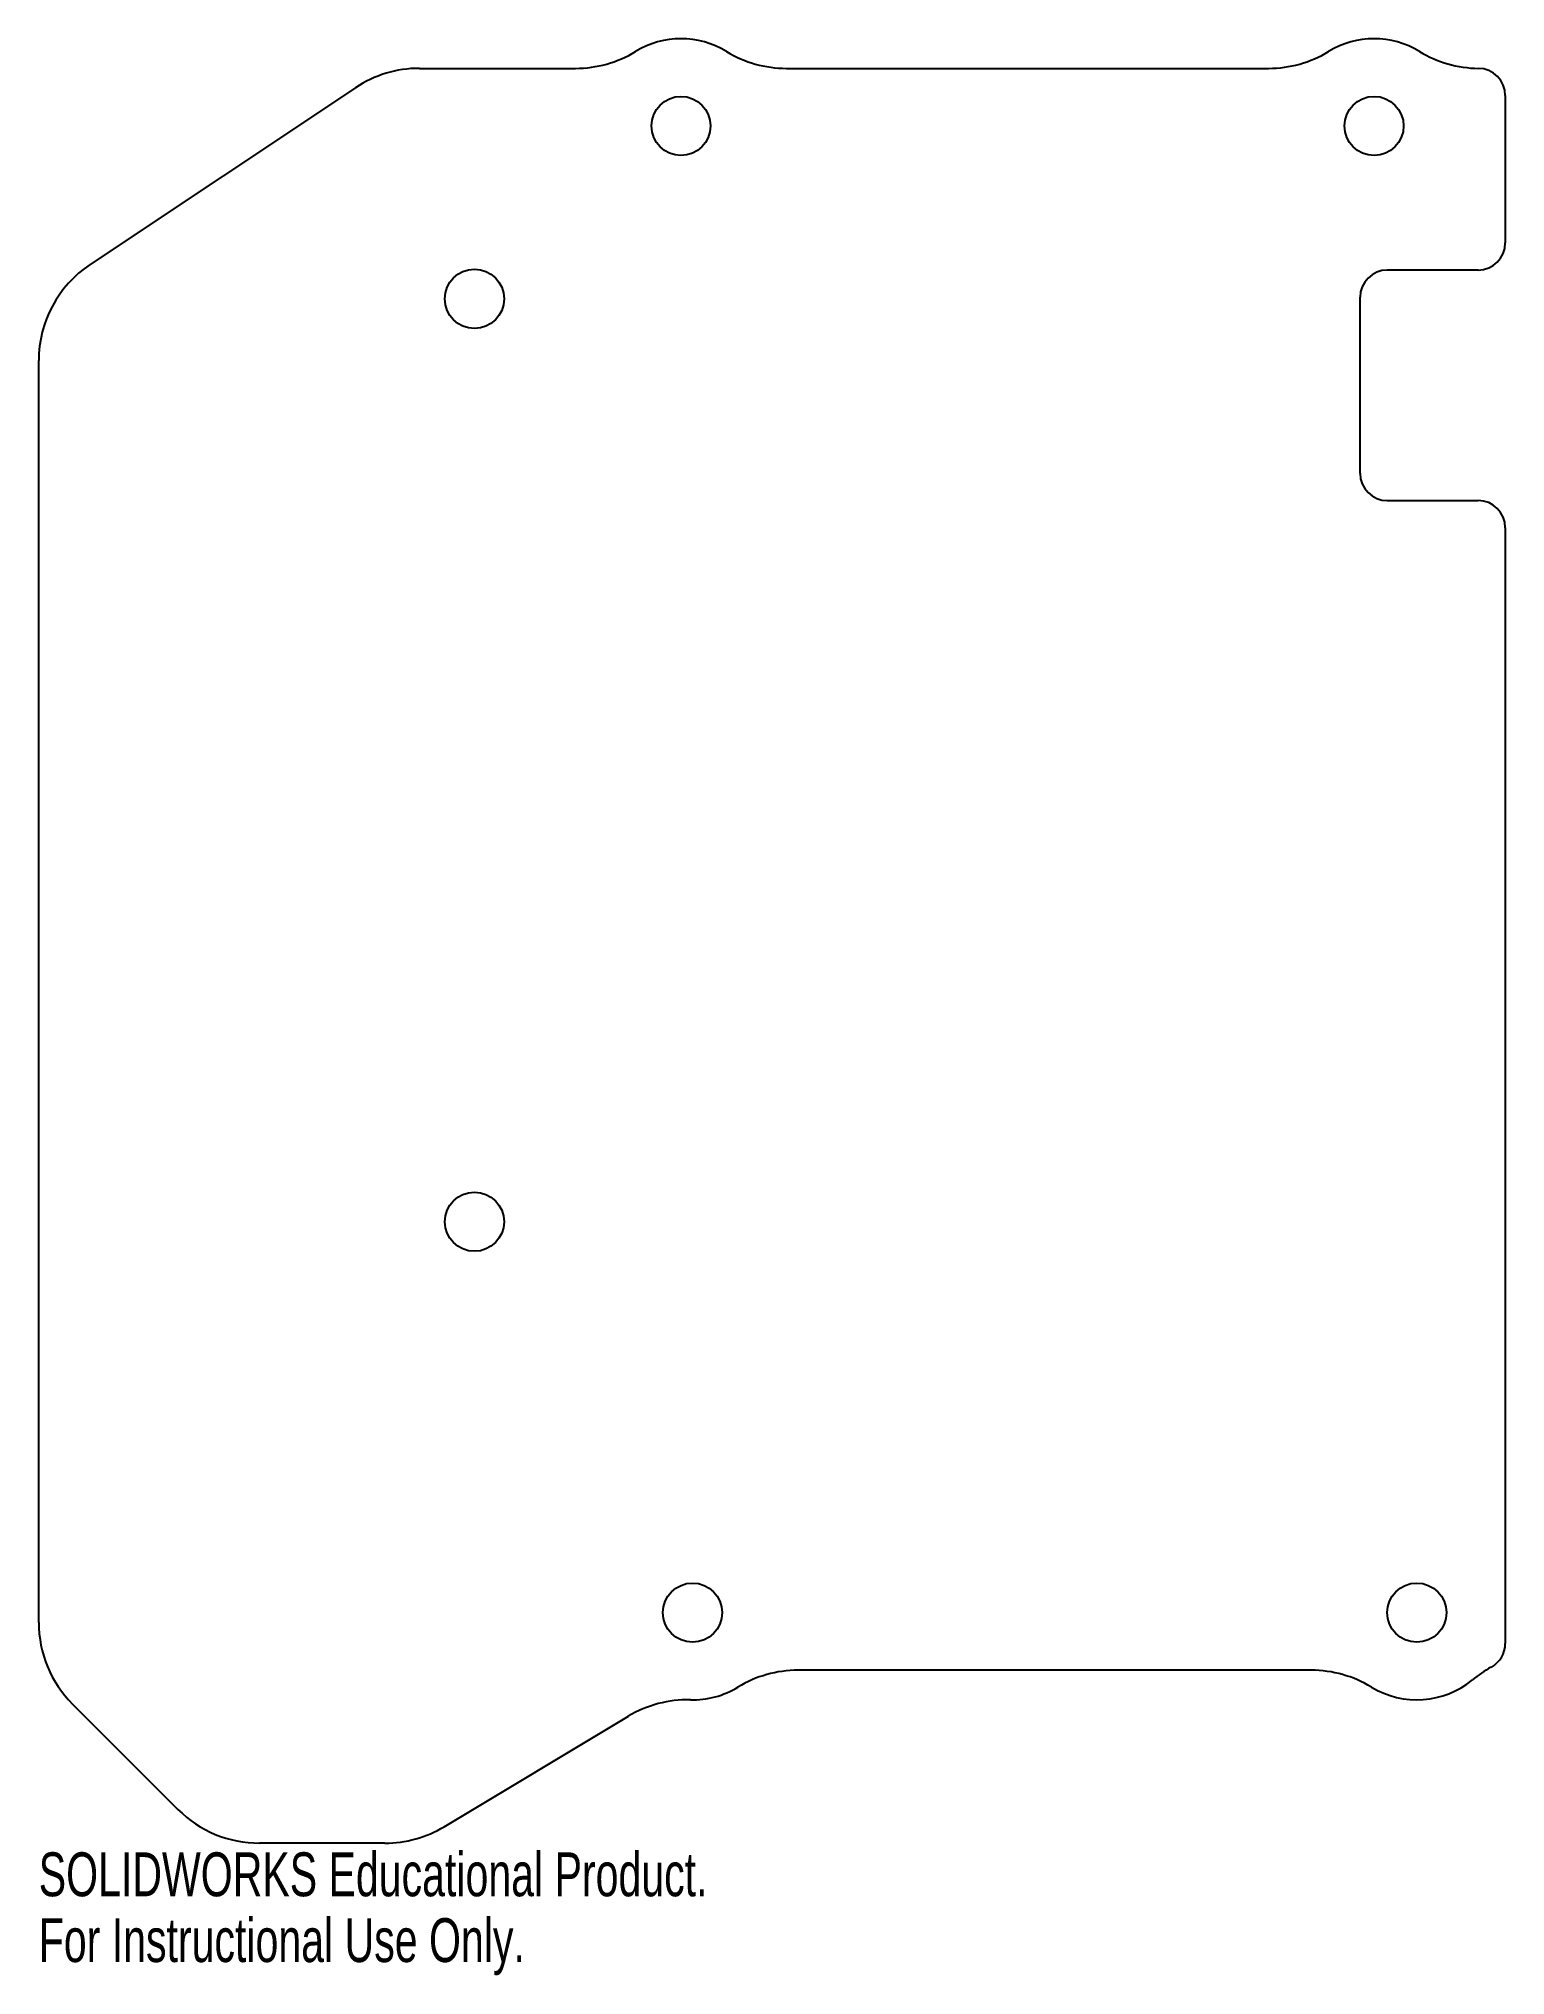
# Model space of a CAD drawing. Header units: millimetres. Extents: x -210 to -48, y -197 to 16.
import ezdxf

# ---------------------------------------------------------------- set-up
doc = ezdxf.new("R2010")
doc.units = ezdxf.units.MM
doc.styles.add('SLDTEXTSTYLE0', font='TXT', dxfattribs={"width": 0.7})

msp = doc.modelspace()

# ---------------------------------------------------------------- linework, layer by layer
at = {"color": 7, "linetype": 'Continuous', "lineweight": 25}
for p, q in [((-167.99, 12.7), (-150.78, 12.7)), ((-127.55, 12.7), (-74.43, 12.7)), ((-175.03, 10.57), (-204.28, -8.93)), ((-48.35, 9.7), (-48.35, -6.53)), ((-51.35, -9.53), (-61.35, -9.53)), ((-64.36, -12.53), (-64.36, -31.93)), ((-209.93, -158.57), (-209.93, -19.5)), ((-61.35, -34.92), (-51.35, -34.92)), ((-48.35, -37.92), (-48.35, -160.87)), ((-69.72, -163.83), (-126.28, -163.83)), ((-206.21, -167.55), (-194.6, -179.16)), ((-165.26, -181.07), (-144.97, -168.9)), ((-171.79, -182.88), (-185.62, -182.88))]:
    msp.add_line(p, q, dxfattribs=at)
for centre in [(-139.17, 6.35), (-62.81, 6.35), (-161.93, -12.7), (-161.93, -114.4), (-137.9, -157.48), (-58.1, -157.48)]:
    msp.add_circle(centre, 3.26, dxfattribs=at)
for centre, radius, start, end in [((-139.17, 6.35), 9.61, 58.6195, 121.3805), ((-62.81, 6.35), 9.61, 58.6154, 121.3805), ((-150.78, 25.4), 12.7, 270, 301.3805), ((-127.55, 25.4), 12.7, 238.6195, 270), ((-74.43, 25.4), 12.7, 270, 301.3805), ((-51.19, 25.4), 12.7, 238.6154, 269.4138), ((-167.99, 0), 12.7, 90, 123.6901), ((-51.35, 9.7), 3, 0, 89.4138), ((-51.35, -6.53), 3, 270, 360), ((-197.23, -19.5), 12.7, 123.6901, 180), ((-61.35, -12.53), 3, 90, 180), ((-61.35, -31.93), 3, 180, 270), ((-51.35, -37.92), 3, 0, 90), ((-197.23, -158.57), 12.7, 180, 225), ((-51.35, -160.87), 3, 298.438, 0), ((-126.28, -176.53), 12.7, 90, 121.3805), ((-69.72, -176.53), 12.7, 58.6195, 90), ((-43.88, -174.67), 12.7, 118.438, 129.6018), ((-137.9, -157.48), 9.61, 268.6102, 301.3805), ((-58.1, -157.48), 9.61, 238.6195, 309.6018), ((-138.44, -179.79), 12.7, 88.6102, 120.9638), ((-185.62, -170.18), 12.7, 225, 270), ((-171.79, -170.18), 12.7, 270, 300.9638)]:
    msp.add_arc(centre, radius, start, end, dxfattribs=at)

# ---------------------------------------------------------------- texts
at = {"color": 7, "linetype": 'Continuous', "char_height": 4.8336, "attachment_point": 1, "style": 'SLDTEXTSTYLE0'}
for s, insert in [('SOLIDWORKS Educational Product.', (-209.93, -183.9)), ('For Instructional Use Only.', (-209.93, -191.15))]:
    msp.add_mtext(s, dxfattribs=dict(at, insert=insert))

doc.saveas('drawing.dxf')
